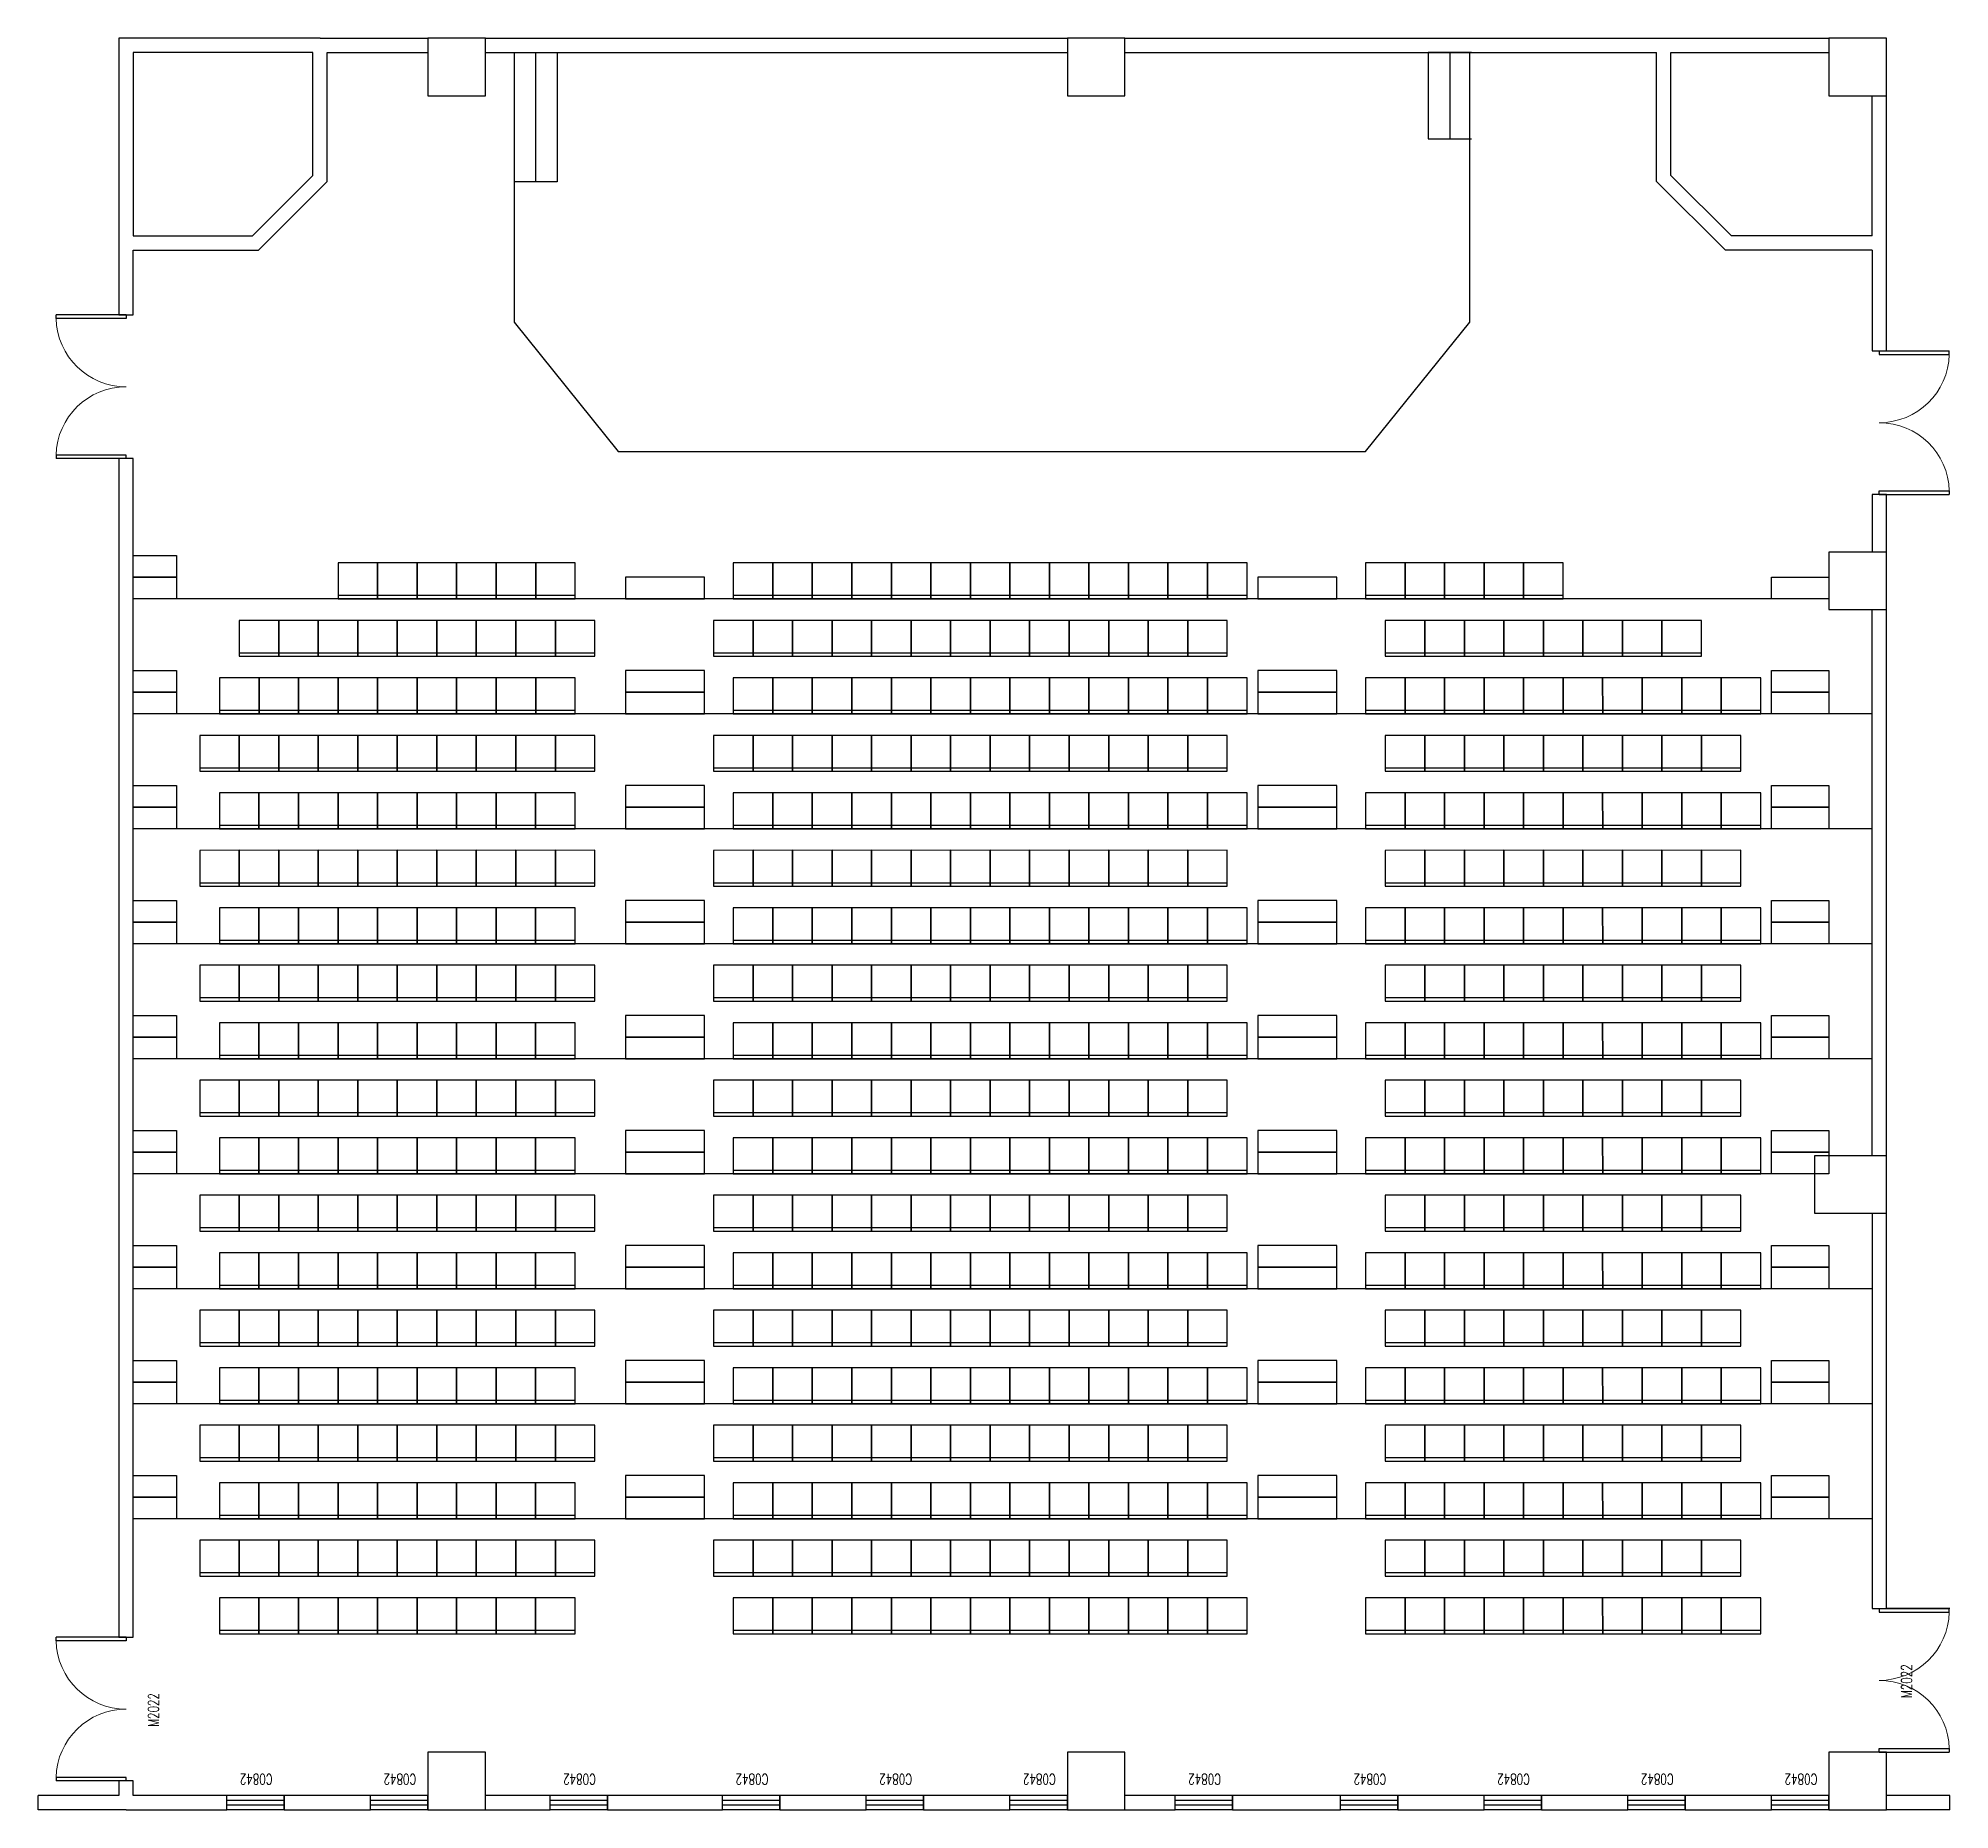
# Model space of a CAD drawing. Header units: inches. Extents: x 8102 to 34706, y -4367 to 20283.
import ezdxf

# ---------------------------------------------------------------- set-up
doc = ezdxf.new("R2010")
doc.units = ezdxf.units.IN
doc.header["$MEASUREMENT"] = 0
for name, color, linetype in [('A-FURN', 45, 'Continuous'), ('A-SECT-HID', 13, 'Continuous'), ('COLUMN', 255, 'Continuous'), ('STAIR', 2, 'Continuous'), ('WALL', 255, 'Continuous'), ('WINDOW', 135, 'Continuous'), ('WINDOW_TEXT', 53, 'Continuous')]:
    doc.layers.add(name, color=color, linetype=linetype)
doc.styles.add('_TCH_WINDOW', font='SIMPLEX', dxfattribs={"height": 3.5, "bigfont": 'GBCBIG'})

# ---------------------------------------------------------------- blocks, each defined once
blk = doc.blocks.new('abdaergvaed')
at = {"layer": 'A-FURN', "ltscale": 5}
blk.add_line((873750, -149875), (873750, -150425), dxfattribs=at)
blk.add_lwpolyline([(874200, -149875), (873700, -149875), (873700, -150425), (874200, -150425)], close=True, dxfattribs=at)
blk = doc.blocks.new('$TCHSYS$WIN2D')
for p, q in [((-0.5, 0.5), (0.5, 0.5)), ((-0.5, 0.5), (-0.5, -0.5)), ((0.5, 0.5), (0.5, -0.5)), ((0.5, 0.167), (-0.5, 0.167)), ((0.5, -0.167), (-0.5, -0.167)), ((-0.5, -0.5), (0.5, -0.5))]:
    blk.add_line(p, q)
blk = doc.blocks.new('$DorLib2D$00000002')
for p, q in [((-0.5, 0), (-0.5, 0.4875)), ((-0.475, 0.4875), (-0.5, 0.4875)), ((-0.475, 0), (-0.475, 0.4875)), ((0.475, 0), (0.475, 0.4875)), ((0.475, 0.4875), (0.5, 0.4875)), ((0.5, 0), (0.5, 0.4875)), ((-0.5, 0), (-0.475, 0)), ((0.5, 0), (0.475, 0))]:
    blk.add_line(p, q)
at = {"lineweight": 13}
for centre, start, end in [((-0.4875, 0), 0, 88.53072), ((0.4875, 0), 91.46928, 180)]:
    blk.add_arc(centre, 0.4875, start, end, dxfattribs=at)

msp = doc.modelspace()

# ---------------------------------------------------------------- linework, layer by layer
at = {"layer": 'A-FURN'}
for p, q in [((33025, 12483), (9425, 12483)), ((33625, 10883), (9425, 10883)), ((33625, 9283), (9425, 9283)), ((33625, 7683), (9425, 7683)), ((33625, 6083), (9425, 6083)), ((33025, 4483), (9425, 4483)), ((33625, 2883), (9425, 2883)), ((33625, 1283), (9425, 1283)), ((33625, -317), (9425, -317))]:
    msp.add_line(p, q, dxfattribs=at)
for points in [[(14725, 20083), (14725, 16333), (16175, 14533), (26575, 14533), (28025, 16333), (28025, 20083)], [(14725, 20083), (15025, 20083), (15025, 18283), (14725, 18283)], [(15025, 20083), (15325, 20083), (15325, 18283), (15025, 18283)], [(27748, 20083), (27448, 20083), (27448, 18883), (27748, 18883)], [(28048, 20083), (27748, 20083), (27748, 18883), (28048, 18883)], [(10025, 12783), (9425, 12783), (9425, 13083), (10025, 13083), (10025, 12783)], [(10025, 12483), (9425, 12483), (9425, 12783), (10025, 12783), (10025, 12483)], [(16825, 12783), (16275, 12783), (16275, 12483), (17375, 12483), (17375, 12783), (16275, 12783)], [(25625, 12783), (25075, 12783), (25075, 12483), (26175, 12483), (26175, 12783), (25075, 12783)], [(33025, 12483), (32225, 12483), (32225, 12783), (33025, 12783), (33025, 12483)], [(10025, 11183), (9425, 11183), (9425, 11483), (10025, 11483), (10025, 11183)], [(16825, 11483), (16275, 11483), (16275, 11183), (17375, 11183), (17375, 11483), (16275, 11483)], [(25625, 11483), (25075, 11483), (25075, 11183), (26175, 11183), (26175, 11483), (25075, 11483)], [(33025, 11183), (32225, 11183), (32225, 11483), (33025, 11483), (33025, 11183)], [(10025, 10883), (9425, 10883), (9425, 11183), (10025, 11183), (10025, 10883)], [(16825, 11183), (16275, 11183), (16275, 10883), (17375, 10883), (17375, 11183), (16275, 11183)], [(25625, 11183), (25075, 11183), (25075, 10883), (26175, 10883), (26175, 11183), (25075, 11183)], [(33025, 10883), (32225, 10883), (32225, 11183), (33025, 11183), (33025, 10883)], [(10025, 9583), (9425, 9583), (9425, 9883), (10025, 9883), (10025, 9583)], [(16825, 9883), (16275, 9883), (16275, 9583), (17375, 9583), (17375, 9883), (16275, 9883)], [(25625, 9883), (25075, 9883), (25075, 9583), (26175, 9583), (26175, 9883), (25075, 9883)], [(33025, 9583), (32225, 9583), (32225, 9883), (33025, 9883), (33025, 9583)], [(10025, 9283), (9425, 9283), (9425, 9583), (10025, 9583), (10025, 9283)], [(16825, 9583), (16275, 9583), (16275, 9283), (17375, 9283), (17375, 9583), (16275, 9583)], [(25625, 9583), (25075, 9583), (25075, 9283), (26175, 9283), (26175, 9583), (25075, 9583)], [(33025, 9283), (32225, 9283), (32225, 9583), (33025, 9583), (33025, 9283)], [(10025, 7983), (9425, 7983), (9425, 8283), (10025, 8283), (10025, 7983)], [(16825, 8283), (16275, 8283), (16275, 7983), (17375, 7983), (17375, 8283), (16275, 8283)], [(25625, 8283), (25075, 8283), (25075, 7983), (26175, 7983), (26175, 8283), (25075, 8283)], [(33025, 7983), (32225, 7983), (32225, 8283), (33025, 8283), (33025, 7983)], [(10025, 7683), (9425, 7683), (9425, 7983), (10025, 7983), (10025, 7683)], [(16825, 7983), (16275, 7983), (16275, 7683), (17375, 7683), (17375, 7983), (16275, 7983)], [(25625, 7983), (25075, 7983), (25075, 7683), (26175, 7683), (26175, 7983), (25075, 7983)], [(33025, 7683), (32225, 7683), (32225, 7983), (33025, 7983), (33025, 7683)], [(10025, 6383), (9425, 6383), (9425, 6683), (10025, 6683), (10025, 6383)], [(16825, 6683), (16275, 6683), (16275, 6383), (17375, 6383), (17375, 6683), (16275, 6683)], [(25625, 6683), (25075, 6683), (25075, 6383), (26175, 6383), (26175, 6683), (25075, 6683)], [(33025, 6383), (32225, 6383), (32225, 6683), (33025, 6683), (33025, 6383)], [(10025, 6083), (9425, 6083), (9425, 6383), (10025, 6383), (10025, 6083)], [(16825, 6383), (16275, 6383), (16275, 6083), (17375, 6083), (17375, 6383), (16275, 6383)], [(25625, 6383), (25075, 6383), (25075, 6083), (26175, 6083), (26175, 6383), (25075, 6383)], [(33025, 6083), (32225, 6083), (32225, 6383), (33025, 6383), (33025, 6083)], [(10025, 4783), (9425, 4783), (9425, 5083), (10025, 5083), (10025, 4783)], [(16825, 5083), (16275, 5083), (16275, 4783), (17375, 4783), (17375, 5083), (16275, 5083)], [(25625, 5083), (25075, 5083), (25075, 4783), (26175, 4783), (26175, 5083), (25075, 5083)], [(33025, 4783), (32225, 4783), (32225, 5083), (33025, 5083), (33025, 4783)], [(10025, 4483), (9425, 4483), (9425, 4783), (10025, 4783), (10025, 4483)], [(16825, 4783), (16275, 4783), (16275, 4483), (17375, 4483), (17375, 4783), (16275, 4783)], [(25625, 4783), (25075, 4783), (25075, 4483), (26175, 4483), (26175, 4783), (25075, 4783)], [(33025, 4483), (32225, 4483), (32225, 4783), (33025, 4783), (33025, 4483)], [(10025, 3183), (9425, 3183), (9425, 3483), (10025, 3483), (10025, 3183)], [(16825, 3483), (16275, 3483), (16275, 3183), (17375, 3183), (17375, 3483), (16275, 3483)], [(25625, 3483), (25075, 3483), (25075, 3183), (26175, 3183), (26175, 3483), (25075, 3483)], [(33025, 3183), (32225, 3183), (32225, 3483), (33025, 3483), (33025, 3183)], [(10025, 2883), (9425, 2883), (9425, 3183), (10025, 3183), (10025, 2883)], [(16825, 3183), (16275, 3183), (16275, 2883), (17375, 2883), (17375, 3183), (16275, 3183)], [(25625, 3183), (25075, 3183), (25075, 2883), (26175, 2883), (26175, 3183), (25075, 3183)], [(33025, 2883), (32225, 2883), (32225, 3183), (33025, 3183), (33025, 2883)], [(10025, 1583), (9425, 1583), (9425, 1883), (10025, 1883), (10025, 1583)], [(16825, 1883), (16275, 1883), (16275, 1583), (17375, 1583), (17375, 1883), (16275, 1883)], [(25625, 1883), (25075, 1883), (25075, 1583), (26175, 1583), (26175, 1883), (25075, 1883)], [(33025, 1583), (32225, 1583), (32225, 1883), (33025, 1883), (33025, 1583)], [(10025, 1283), (9425, 1283), (9425, 1583), (10025, 1583), (10025, 1283)], [(16825, 1583), (16275, 1583), (16275, 1283), (17375, 1283), (17375, 1583), (16275, 1583)], [(25625, 1583), (25075, 1583), (25075, 1283), (26175, 1283), (26175, 1583), (25075, 1583)], [(33025, 1283), (32225, 1283), (32225, 1583), (33025, 1583), (33025, 1283)], [(10025, -17), (9425, -17), (9425, 283), (10025, 283), (10025, -17)], [(16825, 283), (16275, 283), (16275, -17), (17375, -17), (17375, 283), (16275, 283)], [(25625, 283), (25075, 283), (25075, -17), (26175, -17), (26175, 283), (25075, 283)], [(33025, -17), (32225, -17), (32225, 283), (33025, 283), (33025, -17)], [(10025, -317), (9425, -317), (9425, -17), (10025, -17), (10025, -317)], [(16825, -17), (16275, -17), (16275, -317), (17375, -317), (17375, -17), (16275, -17)], [(25625, -17), (25075, -17), (25075, -317), (26175, -317), (26175, -17), (25075, -17)], [(33025, -317), (32225, -317), (32225, -17), (33025, -17), (33025, -317)]]:
    msp.add_lwpolyline(points, dxfattribs=at)
at = {"layer": 'COLUMN'}
for p, q in [((14325, 20283), (13525, 20283)), ((13525, 20283), (13525, 19483)), ((14325, 19483), (14325, 20283)), ((23225, 20283), (22425, 20283)), ((22425, 20283), (22425, 19483)), ((23225, 19483), (23225, 20283)), ((33825, 20283), (33025, 20283)), ((33025, 20283), (33025, 19483)), ((33825, 19483), (33825, 20283)), ((13525, 19483), (14325, 19483)), ((22425, 19483), (23225, 19483)), ((33025, 19483), (33825, 19483)), ((33825, 13133), (33025, 13133)), ((33025, 13133), (33025, 12333)), ((33825, 12333), (33825, 13133)), ((33025, 12333), (33825, 12333)), ((33825, 4733), (32825, 4733)), ((32825, 4733), (32825, 3933)), ((33825, 3933), (33825, 4733)), ((32825, 3933), (33825, 3933)), ((14325, -3567), (13525, -3567)), ((13525, -3567), (13525, -4367)), ((14325, -4367), (14325, -3567)), ((23225, -3567), (22425, -3567)), ((22425, -3567), (22425, -4367)), ((23225, -4367), (23225, -3567)), ((33825, -3567), (33025, -3567)), ((33025, -3567), (33025, -4367)), ((33825, -4367), (33825, -3567)), ((13525, -4367), (14325, -4367)), ((22425, -4367), (23225, -4367)), ((33025, -4367), (33825, -4367))]:
    msp.add_line(p, q, dxfattribs=at)
at = {"layer": 'STAIR'}
msp.add_lwpolyline([(34706, -1567), (33825, -1567)], dxfattribs=at)
at = {"layer": 'WALL'}
for p, q in [((12025, 20283), (9225, 20283)), ((9225, 20283), (9225, 17433)), ((12025, 20283), (13525, 20283)), ((14325, 20283), (22425, 20283)), ((23225, 20283), (30725, 20283)), ((30725, 20283), (33025, 20283)), ((11925, 20083), (9425, 20083)), ((9425, 20083), (9425, 17533)), ((11925, 18374), (11925, 20083)), ((12125, 20083), (13525, 20083)), ((12125, 18291), (12125, 20083)), ((14325, 20083), (22425, 20083)), ((23225, 20083), (30625, 20083)), ((30625, 18291), (30625, 20083)), ((30825, 20083), (33025, 20083)), ((30825, 18374), (30825, 20083)), ((33625, 17533), (33625, 19483)), ((33825, 17433), (33825, 19483)), ((11084, 17533), (11925, 18374)), ((11167, 17333), (12125, 18291)), ((9225, 17433), (9225, 16433)), ((9425, 17533), (11084, 17533)), ((9425, 16433), (9425, 17333)), ((9425, 17333), (11167, 17333)), ((33625, 17333), (31584, 17333)), ((33625, 17533), (31667, 17533)), ((33625, 17333), (33625, 15933)), ((33825, 15933), (33825, 17433)), ((9225, 16433), (9425, 16433)), ((33625, 15933), (33825, 15933)), ((9425, 14433), (9225, 14433)), ((9225, 14433), (9225, -1967)), ((9425, -1967), (9425, 14433)), ((33825, 13933), (33625, 13933)), ((33625, 13933), (33625, 13133)), ((33825, 13133), (33825, 13933)), ((33625, 4733), (33625, 12333)), ((33825, 4733), (33825, 12333)), ((33625, 3933), (33625, -1567)), ((33825, -1567), (33825, 3933)), ((33625, -1567), (33825, -1567)), ((9225, -1967), (9425, -1967)), ((9425, -3967), (9225, -3967)), ((9225, -3967), (9225, -4167)), ((9425, -4167), (9425, -3967)), ((9225, -4167), (8102, -4167)), ((8102, -4367), (8102, -4167)), ((10725, -4167), (9425, -4167)), ((10725, -4367), (10725, -4167)), ((12725, -4167), (11525, -4167)), ((11525, -4167), (11525, -4367)), ((12725, -4367), (12725, -4167)), ((15225, -4167), (14325, -4167)), ((15225, -4367), (15225, -4167)), ((17625, -4167), (16025, -4167)), ((16025, -4167), (16025, -4367)), ((17625, -4367), (17625, -4167)), ((19625, -4167), (18425, -4167)), ((18425, -4167), (18425, -4367)), ((19625, -4367), (19625, -4167)), ((21625, -4167), (20425, -4167)), ((20425, -4167), (20425, -4367)), ((21625, -4367), (21625, -4167)), ((23925, -4167), (23225, -4167)), ((23925, -4367), (23925, -4167)), ((26225, -4167), (24725, -4167)), ((24725, -4167), (24725, -4367)), ((26225, -4367), (26225, -4167)), ((28225, -4167), (27025, -4167)), ((27025, -4167), (27025, -4367)), ((28225, -4367), (28225, -4167)), ((30225, -4167), (29025, -4167)), ((29025, -4167), (29025, -4367)), ((30225, -4367), (30225, -4167)), ((32225, -4167), (31025, -4167)), ((31025, -4167), (31025, -4367)), ((32225, -4367), (32225, -4167)), ((34706, -4167), (33825, -4167)), ((34706, -4367), (34706, -4167)), ((9325, -4367), (8102, -4367)), ((9325, -4367), (10725, -4367)), ((11525, -4367), (12725, -4367)), ((14325, -4367), (15225, -4367)), ((16025, -4367), (17625, -4367)), ((18425, -4367), (19625, -4367)), ((20425, -4367), (21625, -4367)), ((23225, -4367), (23925, -4367)), ((24725, -4367), (26225, -4367)), ((27025, -4367), (28225, -4367)), ((29025, -4367), (30225, -4367)), ((31025, -4367), (32225, -4367)), ((34706, -4367), (33825, -4367))]:
    msp.add_line(p, q, dxfattribs=at)
at = {"layer": 'WALL', "linetype": 'ByBlock'}
for p, q in [((31667, 17533), (30825, 18374)), ((31584, 17333), (30625, 18291))]:
    msp.add_line(p, q, dxfattribs=at)

# ---------------------------------------------------------------- block references
at = {"layer": 'A-SECT-HID', "rotation": 90.00902440177883}
for p in [(-137462, -861241), (-136912, -861241), (-136362, -861241), (-135812, -861241), (-135262, -861241), (-134712, -861241), (-131962, -861241), (-131412, -861241), (-130862, -861241), (-130312, -861241), (-129762, -861241), (-129212, -861241), (-128662, -861241), (-128112, -861241), (-127562, -861241), (-127012, -861241), (-126462, -861241), (-125912, -861241), (-125362, -861241), (-123162, -861241), (-122612, -861241), (-122062, -861241), (-121512, -861241), (-120962, -861241), (-138838, -862041), (-138288, -862041), (-137738, -862041), (-137188, -862041), (-136638, -862041), (-136088, -862041), (-135538, -862041), (-134988, -862041), (-134438, -862041), (-132237, -862041), (-131687, -862041), (-131137, -862041), (-130587, -862041), (-130037, -862041), (-129487, -862041), (-128937, -862041), (-128387, -862041), (-127837, -862041), (-127287, -862041), (-126737, -862041), (-126187, -862041), (-125637, -862041), (-122887, -862041), (-122337, -862041), (-121787, -862041), (-121237, -862041), (-120687, -862041), (-120137, -862041), (-119587, -862041), (-119037, -862041), (-139112, -862841), (-138562, -862841), (-138012, -862841), (-137462, -862841), (-136912, -862841), (-136362, -862841), (-135812, -862841), (-135262, -862841), (-134712, -862841), (-131962, -862841), (-131412, -862841), (-130862, -862841), (-130312, -862841), (-129762, -862841), (-129212, -862841), (-128662, -862841), (-128112, -862841), (-127562, -862841), (-127012, -862841), (-126462, -862841), (-125912, -862841), (-125362, -862841), (-123162, -862841), (-122612, -862841), (-122062, -862841), (-121512, -862841), (-120962, -862841), (-120412, -862841), (-119862, -862841), (-119312, -862841), (-118762, -862841), (-118212, -862841), (-139388, -863641), (-138838, -863641), (-138288, -863641), (-137738, -863641), (-137188, -863641), (-136638, -863641), (-136088, -863641), (-135538, -863641), (-134988, -863641), (-134438, -863641), (-132237, -863641), (-131687, -863641), (-131137, -863641), (-130587, -863641), (-130037, -863641), (-129487, -863641), (-128937, -863641), (-128387, -863641), (-127837, -863641), (-127287, -863641), (-126737, -863641), (-126187, -863641), (-125637, -863641), (-122887, -863641), (-122337, -863641), (-121787, -863641), (-121237, -863641), (-120687, -863641), (-120137, -863641), (-119587, -863641), (-119587, -863641), (-119037, -863641), (-118487, -863641), (-139113, -864441), (-138563, -864441), (-138013, -864441), (-137463, -864441), (-136913, -864441), (-136363, -864441), (-135813, -864441), (-135263, -864441), (-134713, -864441), (-131962, -864441), (-131412, -864441), (-130862, -864441), (-130312, -864441), (-129762, -864441), (-129212, -864441), (-128662, -864441), (-128112, -864441), (-127562, -864441), (-127012, -864441), (-126462, -864441), (-125912, -864441), (-125362, -864441), (-123162, -864441), (-122612, -864441), (-122062, -864441), (-121512, -864441), (-120962, -864441), (-120412, -864441), (-119862, -864441), (-119312, -864441), (-118762, -864441), (-118212, -864441), (-139388, -865241), (-138838, -865241), (-138288, -865241), (-137738, -865241), (-137188, -865241), (-136638, -865241), (-136088, -865241), (-135538, -865241), (-134988, -865241), (-134438, -865241), (-132237, -865241), (-131687, -865241), (-131137, -865241), (-130587, -865241), (-130037, -865241), (-129487, -865241), (-128937, -865241), (-128387, -865241), (-127837, -865241), (-127287, -865241), (-126737, -865241), (-126187, -865241), (-125637, -865241), (-122887, -865241), (-122337, -865241), (-121787, -865241), (-121237, -865241), (-120687, -865241), (-120137, -865241), (-119587, -865241), (-119587, -865241), (-119037, -865241), (-118487, -865241), (-139113, -866041), (-138563, -866041), (-138013, -866041), (-137463, -866041), (-136913, -866041), (-136363, -866041), (-135813, -866041), (-135263, -866041), (-134713, -866041), (-131962, -866041), (-131412, -866041), (-130862, -866041), (-130312, -866041), (-129762, -866041), (-129212, -866041), (-128662, -866041), (-128112, -866041), (-127562, -866041), (-127012, -866041), (-126462, -866041), (-125912, -866041), (-125362, -866041), (-123162, -866041), (-122612, -866041), (-122062, -866041), (-121512, -866041), (-120962, -866041), (-120412, -866041), (-119862, -866041), (-119312, -866041), (-118762, -866041), (-118212, -866041), (-139388, -866841), (-138838, -866841), (-138288, -866841), (-137738, -866841), (-137188, -866841), (-136638, -866841), (-136088, -866841), (-135538, -866841), (-134988, -866841), (-134438, -866841), (-132237, -866841), (-131687, -866841), (-131137, -866841), (-130587, -866841), (-130037, -866841), (-129487, -866841), (-128937, -866841), (-128387, -866841), (-127837, -866841), (-127287, -866841), (-126737, -866841), (-126187, -866841), (-125637, -866841), (-122887, -866841), (-122337, -866841), (-121787, -866841), (-121237, -866841), (-120687, -866841), (-120137, -866841), (-119587, -866841), (-119587, -866841), (-119037, -866841), (-118487, -866841), (-139113, -867641), (-138563, -867641), (-138013, -867641), (-137463, -867641), (-136913, -867641), (-136363, -867641), (-135813, -867641), (-135263, -867641), (-134713, -867641), (-131962, -867641), (-131412, -867641), (-130862, -867641), (-130312, -867641), (-129762, -867641), (-129212, -867641), (-128662, -867641), (-128112, -867641), (-127562, -867641), (-127012, -867641), (-126462, -867641), (-125912, -867641), (-125362, -867641), (-123162, -867641), (-122612, -867641), (-122062, -867641), (-121512, -867641), (-120962, -867641), (-120412, -867641), (-119862, -867641), (-119312, -867641), (-118762, -867641), (-118212, -867641), (-139388, -868441), (-138838, -868441), (-138288, -868441), (-137738, -868441), (-137188, -868441), (-136638, -868441), (-136088, -868441), (-135538, -868441), (-134988, -868441), (-134438, -868441), (-132237, -868441), (-131687, -868441), (-131137, -868441), (-130587, -868441), (-130037, -868441), (-129487, -868441), (-128937, -868441), (-128387, -868441), (-127837, -868441), (-127287, -868441), (-126737, -868441), (-126187, -868441), (-125637, -868441), (-122887, -868441), (-122337, -868441), (-121787, -868441), (-121237, -868441), (-120687, -868441), (-120137, -868441), (-119587, -868441), (-119587, -868441), (-119037, -868441), (-118487, -868441), (-139113, -869241), (-138563, -869241), (-138013, -869241), (-137463, -869241), (-136913, -869241), (-136363, -869241), (-135813, -869241), (-135263, -869241), (-134713, -869241), (-131962, -869241), (-131412, -869241), (-130862, -869241), (-130312, -869241), (-129762, -869241), (-129212, -869241), (-128662, -869241), (-128112, -869241), (-127562, -869241), (-127012, -869241), (-126462, -869241), (-125912, -869241), (-125362, -869241), (-123162, -869241), (-122612, -869241), (-122062, -869241), (-121512, -869241), (-120962, -869241), (-120412, -869241), (-119862, -869241), (-119312, -869241), (-118762, -869241), (-118212, -869241), (-139388, -870041), (-138838, -870041), (-138288, -870041), (-137738, -870041), (-137188, -870041), (-136638, -870041), (-136088, -870041), (-135538, -870041), (-134988, -870041), (-134438, -870041), (-132237, -870041), (-131687, -870041), (-131137, -870041), (-130587, -870041), (-130037, -870041), (-129487, -870041), (-128937, -870041), (-128387, -870041), (-127837, -870041), (-127287, -870041), (-126737, -870041), (-126187, -870041), (-125637, -870041), (-122887, -870041), (-122337, -870041), (-121787, -870041), (-121237, -870041), (-120687, -870041), (-120137, -870041), (-119587, -870041), (-119587, -870041), (-119037, -870041), (-118487, -870041), (-139113, -870841), (-138563, -870841), (-138013, -870841), (-137463, -870841), (-136913, -870841), (-136363, -870841), (-135813, -870841), (-135263, -870841), (-134713, -870841), (-131962, -870841), (-131412, -870841), (-130862, -870841), (-130312, -870841), (-129762, -870841), (-129212, -870841), (-128662, -870841), (-128112, -870841), (-127562, -870841), (-127012, -870841), (-126462, -870841), (-125912, -870841), (-125362, -870841), (-123162, -870841), (-122612, -870841), (-122062, -870841), (-121512, -870841), (-120962, -870841), (-120412, -870841), (-119862, -870841), (-119312, -870841), (-118762, -870841), (-118212, -870841), (-139388, -871641), (-138838, -871641), (-138288, -871641), (-137738, -871641), (-137188, -871641), (-136638, -871641), (-136088, -871641), (-135538, -871641), (-134988, -871641), (-134438, -871641), (-132237, -871641), (-131687, -871641), (-131137, -871641), (-130587, -871641), (-130037, -871641), (-129487, -871641), (-128937, -871641), (-128387, -871641), (-127837, -871641), (-127287, -871641), (-126737, -871641), (-126187, -871641), (-125637, -871641), (-122887, -871641), (-122337, -871641), (-121787, -871641), (-121237, -871641), (-120687, -871641), (-120137, -871641), (-119587, -871641), (-119587, -871641), (-119037, -871641), (-118487, -871641), (-139113, -872441), (-138563, -872441), (-138013, -872441), (-137463, -872441), (-136913, -872441), (-136363, -872441), (-135813, -872441), (-135263, -872441), (-134713, -872441), (-131962, -872441), (-131412, -872441), (-130862, -872441), (-130312, -872441), (-129762, -872441), (-129212, -872441), (-128662, -872441), (-128112, -872441), (-127562, -872441), (-127012, -872441), (-126462, -872441), (-125912, -872441), (-125362, -872441), (-123162, -872441), (-122612, -872441), (-122062, -872441), (-121512, -872441), (-120962, -872441), (-120412, -872441), (-119862, -872441), (-119312, -872441), (-118762, -872441), (-118212, -872441), (-139388, -873241), (-138838, -873241), (-138288, -873241), (-137738, -873241), (-137188, -873241), (-136638, -873241), (-136088, -873241), (-135538, -873241), (-134988, -873241), (-134438, -873241), (-132237, -873241), (-131687, -873241), (-131137, -873241), (-130587, -873241), (-130037, -873241), (-129487, -873241), (-128937, -873241), (-128387, -873241), (-127837, -873241), (-127287, -873241), (-126737, -873241), (-126187, -873241), (-125637, -873241), (-122887, -873241), (-122337, -873241), (-121787, -873241), (-121237, -873241), (-120687, -873241), (-120137, -873241), (-119587, -873241), (-119037, -873241), (-118487, -873241), (-139113, -874041), (-138563, -874041), (-138013, -874041), (-137463, -874041), (-136913, -874041), (-136363, -874041), (-135813, -874041), (-135263, -874041), (-134713, -874041), (-131962, -874041), (-131412, -874041), (-130862, -874041), (-130312, -874041), (-129762, -874041), (-129212, -874041), (-128662, -874041), (-128112, -874041), (-127562, -874041), (-127012, -874041), (-126462, -874041), (-125912, -874041), (-125362, -874041), (-123162, -874041), (-122612, -874041), (-122062, -874041), (-121512, -874041), (-120962, -874041), (-120412, -874041), (-119862, -874041), (-119312, -874041), (-118762, -874041), (-118212, -874041), (-139388, -874841), (-138838, -874841), (-138288, -874841), (-137738, -874841), (-137188, -874841), (-136638, -874841), (-136088, -874841), (-135538, -874841), (-134988, -874841), (-134438, -874841), (-132237, -874841), (-131687, -874841), (-131137, -874841), (-130587, -874841), (-130037, -874841), (-129487, -874841), (-128937, -874841), (-128387, -874841), (-127837, -874841), (-127287, -874841), (-126737, -874841), (-126187, -874841), (-125637, -874841), (-122887, -874841), (-122337, -874841), (-121787, -874841), (-121237, -874841), (-120687, -874841), (-120137, -874841), (-119587, -874841), (-119587, -874841), (-119037, -874841), (-118487, -874841), (-139113, -875641), (-138563, -875641), (-138013, -875641), (-137463, -875641), (-136913, -875641), (-136363, -875641), (-135813, -875641), (-135263, -875641), (-134713, -875641), (-131962, -875641), (-131412, -875641), (-130862, -875641), (-130312, -875641), (-129762, -875641), (-129212, -875641), (-128662, -875641), (-128112, -875641), (-127562, -875641), (-127012, -875641), (-126462, -875641), (-125912, -875641), (-125362, -875641), (-123162, -875641), (-122612, -875641), (-122062, -875641), (-121512, -875641), (-120962, -875641), (-120412, -875641), (-119862, -875641), (-119312, -875641), (-118762, -875641), (-118212, -875641)]:
    msp.add_blockref('abdaergvaed', p, dxfattribs=at)
at = {"layer": 'WINDOW', "xscale": -2000, "zscale": -2000}
for p, yscale, rotation in [((9325, 15433), 2000, 89.9999999999988), ((33725, 14933), -2000, 90)]:
    msp.add_blockref('$DorLib2D$00000002', p, dxfattribs=dict(at, yscale=yscale, rotation=rotation))
at = {"layer": 'WINDOW'}
ref = msp.add_blockref('$DorLib2D$00000002', (33725, -2567), dxfattribs=dict(at, xscale=2000, yscale=-2000, zscale=2000, rotation=90))
ref.add_attrib('A', 'M2022', (34180, -2812), dxfattribs={"layer": 'WINDOW_TEXT', "height": 148.8, "rotation": 90, "style": '_TCH_WINDOW', "width": 0.705882})
ref = msp.add_blockref('$DorLib2D$00000002', (9325, -2967), dxfattribs=dict(at, xscale=-2000, yscale=2000, zscale=-2000, rotation=89.9999999999988))
ref.add_attrib('A', 'M2022', (9780, -3212), dxfattribs={"layer": 'WINDOW_TEXT', "height": 148.8, "rotation": 90, "style": '_TCH_WINDOW', "width": 0.705882})
ref = msp.add_blockref('$TCHSYS$WIN2D', (11125, -4267), dxfattribs=dict(at, xscale=800, yscale=200, zscale=800, rotation=180.0000000000027))
ref.add_attrib('A', 'C0842', (11363, -3868), dxfattribs={"layer": 'WINDOW_TEXT', "height": 148.8, "rotation": 180, "style": '_TCH_WINDOW', "width": 0.705882})
ref = msp.add_blockref('$TCHSYS$WIN2D', (13125, -4267), dxfattribs=dict(at, xscale=800, yscale=200, zscale=800, rotation=180.0000000000027))
ref.add_attrib('A', 'C0842', (13363, -3868), dxfattribs={"layer": 'WINDOW_TEXT', "height": 148.8, "rotation": 180, "style": '_TCH_WINDOW', "width": 0.705882})
ref = msp.add_blockref('$TCHSYS$WIN2D', (15625, -4267), dxfattribs=dict(at, xscale=800, yscale=200, zscale=800, rotation=180.000000000003))
ref.add_attrib('A', 'C0842', (15863, -3868), dxfattribs={"layer": 'WINDOW_TEXT', "height": 148.8, "rotation": 180, "style": '_TCH_WINDOW', "width": 0.705882})
ref = msp.add_blockref('$TCHSYS$WIN2D', (18025, -4267), dxfattribs=dict(at, xscale=800, yscale=200, zscale=800, rotation=180.000000000003))
ref.add_attrib('A', 'C0842', (18263, -3868), dxfattribs={"layer": 'WINDOW_TEXT', "height": 148.8, "rotation": 180, "style": '_TCH_WINDOW', "width": 0.705882})
ref = msp.add_blockref('$TCHSYS$WIN2D', (20025, -4267), dxfattribs=dict(at, xscale=800, yscale=200, zscale=800, rotation=180.000000000003))
ref.add_attrib('A', 'C0842', (20263, -3868), dxfattribs={"layer": 'WINDOW_TEXT', "height": 148.8, "rotation": 180, "style": '_TCH_WINDOW', "width": 0.705882})
ref = msp.add_blockref('$TCHSYS$WIN2D', (22025, -4267), dxfattribs=dict(at, xscale=800, yscale=200, zscale=800, rotation=180.000000000003))
ref.add_attrib('A', 'C0842', (22263, -3868), dxfattribs={"layer": 'WINDOW_TEXT', "height": 148.8, "rotation": 180, "style": '_TCH_WINDOW', "width": 0.705882})
ref = msp.add_blockref('$TCHSYS$WIN2D', (24325, -4267), dxfattribs=dict(at, xscale=800, yscale=200, zscale=800, rotation=180.0000000000036))
ref.add_attrib('A', 'C0842', (24563, -3868), dxfattribs={"layer": 'WINDOW_TEXT', "height": 148.8, "rotation": 180, "style": '_TCH_WINDOW', "width": 0.705882})
ref = msp.add_blockref('$TCHSYS$WIN2D', (26625, -4267), dxfattribs=dict(at, xscale=800, yscale=200, zscale=800, rotation=180.0000000000036))
ref.add_attrib('A', 'C0842', (26863, -3868), dxfattribs={"layer": 'WINDOW_TEXT', "height": 148.8, "rotation": 180, "style": '_TCH_WINDOW', "width": 0.705882})
ref = msp.add_blockref('$TCHSYS$WIN2D', (28625, -4267), dxfattribs=dict(at, xscale=800, yscale=200, zscale=800, rotation=180.0000000000036))
ref.add_attrib('A', 'C0842', (28863, -3868), dxfattribs={"layer": 'WINDOW_TEXT', "height": 148.8, "rotation": 180, "style": '_TCH_WINDOW', "width": 0.705882})
ref = msp.add_blockref('$TCHSYS$WIN2D', (30625, -4267), dxfattribs=dict(at, xscale=800, yscale=200, zscale=800, rotation=180.0000000000036))
ref.add_attrib('A', 'C0842', (30863, -3868), dxfattribs={"layer": 'WINDOW_TEXT', "height": 148.8, "rotation": 180, "style": '_TCH_WINDOW', "width": 0.705882})
ref = msp.add_blockref('$TCHSYS$WIN2D', (32625, -4267), dxfattribs=dict(at, xscale=800, yscale=200, zscale=800, rotation=180.0000000000036))
ref.add_attrib('A', 'C0842', (32863, -3868), dxfattribs={"layer": 'WINDOW_TEXT', "height": 148.8, "rotation": 180, "style": '_TCH_WINDOW', "width": 0.705882})

doc.saveas('drawing.dxf')
